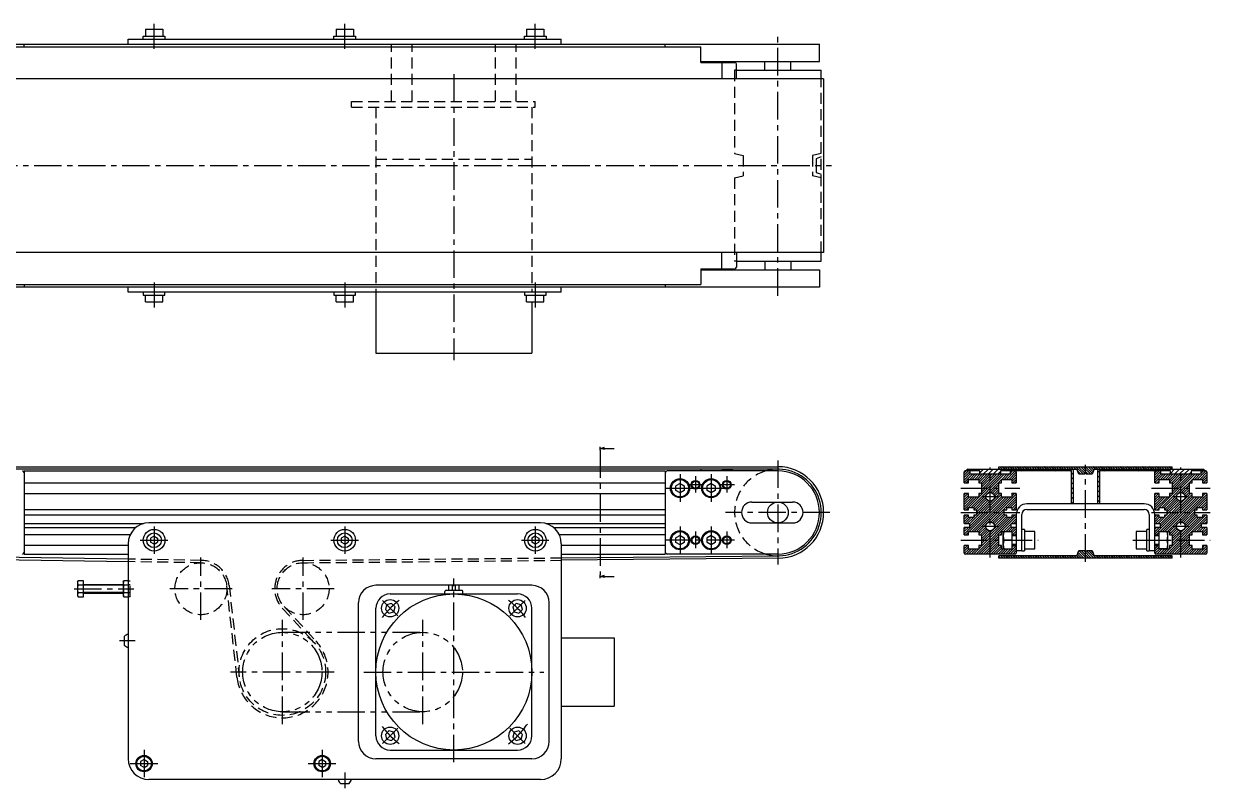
# Model space of a CAD drawing. Extents: x -3 to 1037, y -8 to 436.
# Drawn here: x 352 to 1037, y -5 to 436 of the extents above; entities that cross this region are included whole.
import ezdxf

# ---------------------------------------------------------------- set-up
doc = ezdxf.new("R2010")
doc.units = 0
doc.header["$LTSCALE"] = 0.5
for name, pattern in [('CENTER', [50.8, 31.75, -6.35, 6.35, -6.35]), ('DASHED', [19.05, 12.7, -6.35]), ('PHANTOM', [63.5, 31.75, -6.35, 6.35, -6.35, 6.35, -6.35])]:
    doc.linetypes.add(name, pattern=pattern)
doc.layers.get('0').update_dxf_attribs({"linetype": 'CONTINUOUS'})
doc.layers.add('CENTER', color=1, linetype='CENTER')

# ---------------------------------------------------------------- blocks, each defined once
blk = doc.blocks.new('_OPEN30')
at = {"color": 0, "linetype": 'BYBLOCK'}
for p, q in [((-1, 0.27), (0, 0)), ((0, 0), (-1, -0.27)), ((0, 0), (-1, 0))]:
    blk.add_line(p, q, dxfattribs=at)
blk = doc.blocks.new('*U70')
at = {"color": 7, "linetype": 'CONTINUOUS'}
blk.add_lwpolyline([(687.49, 190.9), (692.99, 190.9)], dxfattribs=at)
at = {"color": 7, "linetype": 'CONTINUOUS', "xscale": 2.5, "yscale": 2.5, "zscale": 2.5, "rotation": 180}
blk.add_blockref('_OPEN30', (684.99, 190.9), dxfattribs=at)
blk = doc.blocks.new('*U71')
at = {"color": 7, "linetype": 'CONTINUOUS'}
blk.add_lwpolyline([(687.49, 117.1), (692.99, 117.1)], dxfattribs=at)
at = {"color": 7, "linetype": 'CONTINUOUS', "xscale": 2.5, "yscale": 2.5, "zscale": 2.5, "rotation": 180}
blk.add_blockref('_OPEN30', (684.99, 117.1), dxfattribs=at)

msp = doc.modelspace()

# ---------------------------------------------------------------- linework, layer by layer
at = {"color": 7, "linetype": 'CONTINUOUS'}
for p, q in [((422.55, 432.6), (432.55, 432.6)), ((422.55, 432.6), (422.55, 428.6)), ((432.55, 432.6), (432.55, 428.6)), ((532.55, 432.6), (542.55, 432.6)), ((532.55, 432.6), (532.55, 428.6)), ((542.55, 432.6), (542.55, 428.6)), ((642.55, 432.6), (652.55, 432.6)), ((642.55, 432.6), (642.55, 428.6)), ((652.55, 432.6), (652.55, 428.6)), ((412.55, 427), (662.55, 427)), ((412.55, 424), (412.55, 427)), ((421.3, 428.6), (433.8, 428.6)), ((421.3, 427), (421.3, 428.6)), ((433.8, 428.6), (433.8, 427)), ((531.3, 428.6), (543.8, 428.6)), ((531.3, 427), (531.3, 428.6)), ((543.8, 428.6), (543.8, 427)), ((641.3, 428.6), (653.8, 428.6)), ((641.3, 427), (641.3, 428.6)), ((653.8, 428.6), (653.8, 427)), ((662.55, 424), (662.55, 427)), ((263.55, 424), (811.55, 424)), ((332.05, 422.5), (743.05, 422.5)), ((352.55, 422.5), (352.55, 424)), ((722.55, 422.5), (722.55, 424)), ((743.05, 413.5), (743.05, 422.5)), ((811.55, 414), (811.55, 424)), ((743.05, 414), (811.55, 414)), ((743.05, 413.5), (762.61, 413.5)), ((755.1, 413.5), (755.1, 404)), ((763.61, 404), (763.61, 412.5)), ((780.05, 409), (780.05, 414)), ((795.05, 409), (795.05, 414)), ((763.61, 409), (812.55, 409)), ((812.55, 404), (812.55, 409)), ((813.95, 404), (261.15, 404)), ((813.95, 404), (813.95, 304)), ((813.95, 304), (261.15, 304)), ((755.1, 294.5), (755.1, 304)), ((763.61, 304), (763.61, 295.5)), ((812.55, 299), (812.55, 304)), ((743.05, 294.5), (762.61, 294.5)), ((743.05, 294.5), (743.05, 285.5)), ((763.61, 299), (812.55, 299)), ((780.05, 299), (780.05, 294)), ((795.05, 299), (795.05, 294)), ((743.05, 294), (811.55, 294)), ((811.55, 294), (811.55, 284)), ((811.55, 284), (263.55, 284)), ((332.05, 285.5), (743.05, 285.5)), ((352.55, 285.5), (352.55, 284)), ((412.55, 281), (412.55, 284)), ((662.55, 281), (412.55, 281)), ((421.3, 281), (421.3, 279.4)), ((433.8, 279.4), (433.8, 281)), ((531.3, 281), (531.3, 279.4)), ((543.8, 279.4), (543.8, 281)), ((555.55, 281), (555.55, 245.8)), ((641.3, 281), (641.3, 279.4)), ((653.8, 279.4), (653.8, 281)), ((662.55, 281), (662.55, 284)), ((722.55, 285.5), (722.55, 284)), ((421.3, 279.4), (433.8, 279.4)), ((422.55, 275.4), (422.55, 279.4)), ((422.55, 275.4), (432.55, 275.4)), ((432.55, 275.4), (432.55, 279.4)), ((531.3, 279.4), (543.8, 279.4)), ((532.55, 275.4), (532.55, 279.4)), ((532.55, 275.4), (542.55, 275.4)), ((542.55, 275.4), (542.55, 279.4)), ((641.3, 279.4), (653.8, 279.4)), ((642.55, 275.4), (642.55, 279.4)), ((642.55, 275.4), (652.55, 275.4)), ((645.55, 275.4), (645.55, 245.8)), ((652.55, 275.4), (652.55, 279.4)), ((555.55, 245.8), (645.55, 245.8)), ((287.55, 180.4), (787.55, 180.4)), ((787.55, 179), (287.55, 179)), ((743.05, 179), (743.05, 178)), ((755.12, 179), (763.61, 178.26)), ((763.61, 178.26), (763.59, 178)), ((896.58, 178), (896.58, 178.5)), ((897.08, 179), (960.08, 179)), ((915.08, 180.4), (1015.08, 180.4)), ((915.08, 179), (915.08, 180.4)), ((961.18, 176), (960.08, 179)), ((970.08, 179), (968.98, 176)), ((970.08, 179), (1033.08, 179)), ((1015.08, 179), (1015.08, 180.4)), ((1033.58, 178.5), (1033.58, 178)), ((352.55, 178), (722.55, 178)), ((352.55, 178), (352.55, 130)), ((722.55, 178), (722.55, 130)), ((787.55, 178), (723.55, 178)), ((895.08, 171.1), (895.08, 177.5)), ((904.08, 178), (895.58, 178)), ((897.58, 171.1), (897.58, 173.1)), ((897.58, 173.1), (903.58, 173.1)), ((898.58, 176), (898.58, 178)), ((921.58, 176), (898.58, 176)), ((903.58, 173.1), (903.58, 171.1)), ((904.08, 176), (904.08, 178)), ((957.08, 178), (916.08, 178)), ((916.08, 178), (916.08, 176)), ((916.58, 171.1), (916.58, 173.1)), ((916.58, 173.1), (922.58, 173.1)), ((921.58, 178), (921.58, 176)), ((922.58, 173.1), (922.58, 171.1)), ((925.08, 177.5), (925.08, 171.1)), ((957.08, 159), (957.08, 178)), ((958.08, 159), (958.08, 178)), ((964.58, 176), (961.18, 176)), ((968.98, 176), (965.58, 176)), ((972.08, 178), (972.08, 159)), ((1014.08, 178), (973.08, 178)), ((973.08, 178), (973.08, 159)), ((1005.08, 171.1), (1005.08, 177.5)), ((1007.58, 171.1), (1007.58, 173.1)), ((1007.58, 173.1), (1013.58, 173.1)), ((1008.58, 176), (1008.58, 178)), ((1031.58, 176), (1008.58, 176)), ((1013.58, 173.1), (1013.58, 171.1)), ((1014.08, 176), (1014.08, 178)), ((1026.08, 178), (1026.08, 176)), ((1034.58, 178), (1026.08, 178)), ((1026.58, 171.1), (1026.58, 173.1)), ((1026.58, 173.1), (1032.58, 173.1)), ((1031.58, 178), (1031.58, 176)), ((1032.58, 173.1), (1032.58, 171.1)), ((1035.08, 177.5), (1035.08, 171.1)), ((352.55, 171.1), (722.55, 171.1)), ((352.55, 164.9), (722.55, 164.9)), ((731.05, 170.75), (728.67, 169.37)), ((728.67, 166.63), (728.67, 169.37)), ((731.05, 165.25), (728.67, 166.63)), ((731.05, 170.75), (733.43, 169.37)), ((733.43, 166.63), (731.05, 165.25)), ((733.43, 169.37), (733.43, 166.63)), ((749.05, 170.75), (746.67, 169.37)), ((746.67, 166.63), (746.67, 169.37)), ((749.05, 165.25), (746.67, 166.63)), ((749.05, 170.75), (751.43, 169.37)), ((751.43, 166.63), (749.05, 165.25)), ((751.43, 169.37), (751.43, 166.63)), ((895.08, 171.1), (897.58, 171.1)), ((897.58, 164.9), (895.08, 164.9)), ((895.08, 155.6), (895.08, 164.9)), ((897.58, 162.9), (897.58, 164.9)), ((903.58, 171.1), (905.08, 171.1)), ((905.08, 164.9), (903.58, 164.9)), ((903.58, 164.9), (903.58, 162.9)), ((905.08, 171.1), (905.08, 164.9)), ((915.08, 164.9), (915.08, 171.1)), ((915.08, 171.1), (916.58, 171.1)), ((916.58, 164.9), (915.08, 164.9)), ((916.58, 162.9), (916.58, 164.9)), ((922.58, 171.1), (925.08, 171.1)), ((925.08, 164.9), (922.58, 164.9)), ((922.58, 164.9), (922.58, 162.9)), ((925.08, 164.9), (925.08, 155.6)), ((1005.08, 171.1), (1007.58, 171.1)), ((1007.58, 164.9), (1005.08, 164.9)), ((1005.08, 155.6), (1005.08, 164.9)), ((1007.58, 162.9), (1007.58, 164.9)), ((1013.58, 171.1), (1015.08, 171.1)), ((1015.08, 164.9), (1013.58, 164.9)), ((1013.58, 164.9), (1013.58, 162.9)), ((1015.08, 171.1), (1015.08, 164.9)), ((1025.08, 164.9), (1025.08, 171.1)), ((1025.08, 171.1), (1026.58, 171.1)), ((1026.58, 164.9), (1025.08, 164.9)), ((1026.58, 162.9), (1026.58, 164.9)), ((1032.58, 171.1), (1035.08, 171.1)), ((1035.08, 164.9), (1032.58, 164.9)), ((1032.58, 164.9), (1032.58, 162.9)), ((1035.08, 164.9), (1035.08, 155.6)), ((772.57, 160), (796.07, 160)), ((903.58, 162.9), (897.58, 162.9)), ((922.58, 162.9), (916.58, 162.9)), ((998.88, 159), (931.28, 159)), ((1013.58, 162.9), (1007.58, 162.9)), ((1032.58, 162.9), (1026.58, 162.9)), ((722.55, 155.6), (352.55, 155.6)), ((722.55, 152.4), (352.55, 152.4)), ((895.08, 155.6), (897.58, 155.6)), ((897.58, 152.4), (895.08, 152.4)), ((895.08, 147.6), (895.08, 152.4)), ((897.58, 155.6), (897.58, 156.85)), ((897.58, 156.85), (900.58, 156.85)), ((897.58, 151.15), (897.58, 152.4)), ((900.58, 151.15), (897.58, 151.15)), ((900.58, 156.85), (900.58, 155.6)), ((900.58, 155.6), (902.08, 155.6)), ((902.08, 152.4), (900.58, 152.4)), ((900.58, 152.4), (900.58, 151.15)), ((902.08, 155.6), (902.08, 152.4)), ((918.08, 152.4), (918.08, 155.6)), ((918.08, 155.6), (919.58, 155.6)), ((919.58, 152.4), (918.08, 152.4)), ((919.58, 155.6), (919.58, 156.85)), ((919.58, 156.85), (922.58, 156.85)), ((919.58, 151.15), (919.58, 152.4)), ((922.58, 151.15), (919.58, 151.15)), ((922.58, 156.85), (922.58, 155.6)), ((922.58, 155.6), (925.08, 155.6)), ((925.08, 152.4), (922.58, 152.4)), ((922.58, 152.4), (922.58, 151.15)), ((925.08, 152.8), (925.08, 130.5)), ((928.28, 131.9), (928.28, 152.8)), ((931.28, 155.8), (998.88, 155.8)), ((1001.88, 152.8), (1001.88, 131.9)), ((1005.08, 155.6), (1007.58, 155.6)), ((1005.08, 130.5), (1005.08, 152.8)), ((1007.58, 152.4), (1005.08, 152.4)), ((1007.58, 155.6), (1007.58, 156.85)), ((1007.58, 156.85), (1010.58, 156.85)), ((1007.58, 151.15), (1007.58, 152.4)), ((1010.58, 151.15), (1007.58, 151.15)), ((1010.58, 156.85), (1010.58, 155.6)), ((1010.58, 155.6), (1012.08, 155.6)), ((1012.08, 152.4), (1010.58, 152.4)), ((1010.58, 152.4), (1010.58, 151.15)), ((1012.08, 155.6), (1012.08, 152.4)), ((1028.08, 152.4), (1028.08, 155.6)), ((1028.08, 155.6), (1029.58, 155.6)), ((1029.58, 152.4), (1028.08, 152.4)), ((1029.58, 155.6), (1029.58, 156.85)), ((1029.58, 156.85), (1032.58, 156.85)), ((1029.58, 151.15), (1029.58, 152.4)), ((1032.58, 151.15), (1029.58, 151.15)), ((1032.58, 156.85), (1032.58, 155.6)), ((1032.58, 155.6), (1035.08, 155.6)), ((1035.08, 152.4), (1032.58, 152.4)), ((1032.58, 152.4), (1032.58, 151.15)), ((1035.08, 152.4), (1035.08, 147.6)), ((352.55, 147.6), (421.48, 147.6)), ((352.55, 145.4), (417.09, 145.4)), ((650.55, 148), (424.55, 148)), ((653.63, 147.6), (722.55, 147.6)), ((658.01, 145.4), (722.55, 145.4)), ((772.57, 148), (796.07, 148)), ((895.08, 147.6), (898.08, 147.6)), ((898.08, 145.4), (895.08, 145.4)), ((895.08, 141.1), (895.08, 145.4)), ((898.08, 147.6), (898.08, 145.4)), ((922.08, 145.4), (922.08, 147.6)), ((922.08, 147.6), (925.08, 147.6)), ((925.08, 145.4), (922.08, 145.4)), ((929.78, 144.1), (928.28, 144.1)), ((929.78, 144.1), (929.78, 131.9)), ((1001.88, 144.1), (1000.38, 144.1)), ((1000.38, 131.9), (1000.38, 144.1)), ((1005.08, 147.6), (1008.08, 147.6)), ((1008.08, 145.4), (1005.08, 145.4)), ((1008.08, 147.6), (1008.08, 145.4)), ((1032.08, 145.4), (1032.08, 147.6)), ((1032.08, 147.6), (1035.08, 147.6)), ((1035.08, 145.4), (1032.08, 145.4)), ((1035.08, 145.4), (1035.08, 141.1)), ((413.69, 141.1), (352.55, 141.1)), ((427.55, 140.29), (425.55, 139.13)), ((425.55, 139.13), (425.55, 136.86)), ((427.55, 140.29), (429.55, 139.13)), ((429.55, 139.13), (429.55, 136.86)), ((537.55, 140.29), (535.55, 139.13)), ((535.55, 139.13), (535.55, 136.86)), ((537.55, 140.29), (539.55, 139.13)), ((539.55, 139.13), (539.55, 136.86)), ((647.55, 140.29), (645.55, 139.13)), ((645.55, 139.13), (645.55, 136.86)), ((647.55, 140.29), (649.55, 139.13)), ((649.55, 139.13), (649.55, 136.86)), ((722.55, 141.1), (661.42, 141.1)), ((731.05, 140.75), (728.67, 139.37)), ((728.67, 136.63), (728.67, 139.37)), ((731.05, 140.75), (733.43, 139.37)), ((733.43, 139.37), (733.43, 136.63)), ((749.05, 140.75), (746.67, 139.37)), ((746.67, 136.63), (746.67, 139.37)), ((749.05, 140.75), (751.43, 139.37)), ((751.43, 139.37), (751.43, 136.63)), ((895.08, 141.1), (897.58, 141.1)), ((897.58, 141.1), (897.58, 143.1)), ((897.58, 143.1), (903.58, 143.1)), ((903.58, 143.1), (903.58, 141.1)), ((903.58, 141.1), (905.08, 141.1)), ((905.08, 141.1), (905.08, 134.9)), ((915.08, 134.9), (915.08, 141.1)), ((915.08, 141.1), (916.58, 141.1)), ((916.58, 141.1), (916.58, 143.1)), ((916.58, 143.1), (922.58, 143.1)), ((917.58, 133), (917.58, 143)), ((917.58, 143), (922.58, 143)), ((922.58, 138), (918.02, 138)), ((922.58, 143.1), (922.58, 132.9)), ((922.58, 141.1), (925.08, 141.1)), ((925.08, 141), (922.58, 141)), ((935.78, 143), (929.78, 143)), ((935.78, 133), (935.78, 143)), ((1000.38, 143), (994.38, 143)), ((994.38, 143), (994.38, 133)), ((1005.08, 141.1), (1007.58, 141.1)), ((1007.58, 141), (1005.08, 141)), ((1007.58, 143.1), (1013.58, 143.1)), ((1007.58, 132.9), (1007.58, 143.1)), ((1007.58, 143.03), (1012.58, 143.03)), ((1007.58, 138), (1012.13, 138)), ((1012.58, 132.97), (1012.58, 143.03)), ((1013.58, 143.1), (1013.58, 141.1)), ((1013.58, 141.1), (1015.08, 141.1)), ((1015.08, 141.1), (1015.08, 134.9)), ((1025.08, 134.9), (1025.08, 141.1)), ((1025.08, 141.1), (1026.58, 141.1)), ((1026.58, 141.1), (1026.58, 143.1)), ((1026.58, 143.1), (1032.58, 143.1)), ((1032.58, 143.1), (1032.58, 141.1)), ((1032.58, 141.1), (1035.08, 141.1)), ((412.55, 134.9), (352.55, 134.9)), ((412.55, 136), (412.55, 12)), ((427.55, 135.71), (425.55, 136.86)), ((427.55, 135.71), (429.55, 136.86)), ((537.55, 135.71), (535.55, 136.86)), ((537.55, 135.71), (539.55, 136.86)), ((647.55, 135.71), (645.55, 136.86)), ((647.55, 135.71), (649.55, 136.86)), ((662.55, 136), (662.55, 12)), ((722.55, 134.9), (662.55, 134.9)), ((731.05, 135.25), (728.67, 136.63)), ((733.43, 136.63), (731.05, 135.25)), ((749.05, 135.25), (746.67, 136.63)), ((751.43, 136.63), (749.05, 135.25)), ((897.58, 134.9), (895.08, 134.9)), ((895.08, 130.5), (895.08, 134.9)), ((897.58, 132.9), (897.58, 134.9)), ((903.58, 132.9), (897.58, 132.9)), ((905.08, 134.9), (903.58, 134.9)), ((903.58, 134.9), (903.58, 132.9)), ((916.58, 134.9), (915.08, 134.9)), ((916.58, 132.9), (916.58, 134.9)), ((922.58, 132.9), (916.58, 132.9)), ((917.58, 133), (922.58, 133)), ((922.58, 135), (925.08, 135)), ((925.08, 134.9), (922.58, 134.9)), ((925.08, 132), (928.28, 132)), ((928.28, 131.9), (929.78, 131.9)), ((929.78, 133), (935.78, 133)), ((960.08, 129), (961.18, 132)), ((961.18, 132), (964.58, 132)), ((965.58, 132), (968.98, 132)), ((968.98, 132), (970.08, 129)), ((994.38, 133), (1000.38, 133)), ((1000.38, 131.9), (1001.88, 131.9)), ((1001.88, 132), (1005.08, 132)), ((1005.08, 135), (1007.58, 135)), ((1007.58, 134.9), (1005.08, 134.9)), ((1012.58, 132.97), (1007.58, 132.97)), ((1013.58, 132.9), (1007.58, 132.9)), ((1015.08, 134.9), (1013.58, 134.9)), ((1013.58, 134.9), (1013.58, 132.9)), ((1026.58, 134.9), (1025.08, 134.9)), ((1026.58, 132.9), (1026.58, 134.9)), ((1032.58, 132.9), (1026.58, 132.9)), ((1035.08, 134.9), (1032.58, 134.9)), ((1032.58, 134.9), (1032.58, 132.9)), ((1035.08, 134.9), (1035.08, 130.5)), ((287.14, 127.6), (412.55, 125.65)), ((412.55, 127.05), (287.16, 129)), ((352.55, 130), (412.55, 130)), ((662.55, 130), (722.55, 130)), ((662.55, 127.81), (787.79, 129)), ((787.8, 127.6), (662.55, 126.41)), ((787.55, 130), (723.55, 130)), ((924.58, 130), (895.58, 130)), ((960.08, 129), (915.08, 129)), ((915.08, 127.6), (915.08, 129)), ((1015.08, 127.6), (915.08, 127.6)), ((1015.08, 129), (970.08, 129)), ((1034.58, 130), (1005.58, 130)), ((1015.08, 127.6), (1015.08, 129)), ((383.32, 114), (383.67, 114.62)), ((383.32, 114), (383.32, 106)), ((386.82, 114.62), (383.67, 114.62)), ((383.67, 112.31), (386.82, 112.31)), ((386.82, 105.38), (386.82, 114.62)), ((386.82, 112.5), (409.75, 112.5)), ((409.75, 114), (410.11, 114.62)), ((409.75, 114), (409.75, 106)), ((412.55, 114.62), (410.11, 114.62)), ((410.11, 112.31), (412.55, 112.31)), ((645.55, 112), (555.55, 112)), ((597.55, 109), (597.55, 112)), ((599.55, 112), (599.55, 109)), ((601.55, 109), (601.55, 112)), ((603.55, 109), (603.55, 112)), ((383.32, 106), (383.67, 105.38)), ((386.82, 107.69), (383.67, 107.69)), ((383.67, 105.38), (386.82, 105.38)), ((386.82, 107.5), (409.75, 107.5)), ((409.75, 106), (410.11, 105.38)), ((412.55, 107.69), (410.11, 107.69)), ((410.11, 105.38), (412.55, 105.38)), ((563.78, 107), (637.32, 107)), ((595.3, 107), (595.3, 108.5)), ((605.3, 109), (595.8, 109)), ((605.8, 107), (605.8, 108.5)), ((545.55, 22), (545.55, 102)), ((555.55, 25.23), (555.55, 98.77)), ((561.74, 100.81), (561, 98.02)), ((561, 98.02), (563.04, 95.98)), ((564.53, 101.56), (561.74, 100.81)), ((563.04, 95.98), (565.82, 96.73)), ((566.57, 99.52), (564.53, 101.56)), ((565.82, 96.73), (566.57, 99.52)), ((636.58, 101.56), (634.53, 99.52)), ((634.53, 99.52), (635.28, 96.73)), ((635.28, 96.73), (638.07, 95.98)), ((639.36, 100.81), (636.58, 101.56)), ((638.07, 95.98), (640.11, 98.02)), ((640.11, 98.02), (639.36, 100.81)), ((645.55, 25.23), (645.55, 98.77)), ((655.55, 22), (655.55, 102)), ((410.35, 82.53), (410.35, 77.47)), ((662.55, 81.75), (693.05, 81.75)), ((693.05, 81.75), (693.05, 42.25)), ((662.55, 42.25), (693.05, 42.25)), ((563.04, 28.02), (561, 25.98)), ((565.82, 27.27), (563.04, 28.02)), ((638.07, 28.02), (635.28, 27.27)), ((640.11, 25.98), (638.07, 28.02)), ((561, 25.98), (561.74, 23.19)), ((561.74, 23.19), (564.53, 22.44)), ((564.53, 22.44), (566.57, 24.48)), ((566.57, 24.48), (565.82, 27.27)), ((635.28, 27.27), (634.53, 24.48)), ((634.53, 24.48), (636.58, 22.44)), ((636.58, 22.44), (639.36, 23.19)), ((639.36, 23.19), (640.11, 25.98)), ((563.78, 17), (637.32, 17)), ((421.75, 11.49), (419.75, 10.33)), ((419.75, 10.33), (419.75, 8.06)), ((421.75, 6.91), (419.75, 8.06)), ((421.75, 11.49), (423.75, 10.33)), ((421.75, 6.91), (423.75, 8.06)), ((423.75, 10.33), (423.75, 8.06)), ((524.55, 11.49), (522.55, 10.33)), ((522.55, 10.33), (522.55, 8.06)), ((524.55, 6.91), (522.55, 8.06)), ((524.55, 11.49), (526.55, 10.33)), ((524.55, 6.91), (526.55, 8.06)), ((526.55, 10.33), (526.55, 8.06)), ((645.55, 12), (555.55, 12)), ((650.55, 0), (424.55, 0)), ((535.03, -2.2), (540.08, -2.2))]:
    msp.add_line(p, q, dxfattribs=at)
at = {"color": 3, "linetype": 'DASHED'}
for p, q in [((564.55, 391), (564.55, 424)), ((576.55, 391), (576.55, 424)), ((624.55, 391), (624.55, 424)), ((636.55, 391), (636.55, 424)), ((763.61, 409), (762.55, 409)), ((762.55, 409), (762.55, 361)), ((812.55, 304), (812.55, 404)), ((541.55, 391), (647.55, 391)), ((541.55, 387.8), (541.55, 391)), ((647.55, 387.8), (647.55, 391)), ((541.55, 387.8), (647.55, 387.8)), ((555.55, 387.8), (555.55, 281)), ((645.55, 387.8), (645.55, 281)), ((555.55, 357.8), (645.55, 357.8)), ((762.55, 361), (767.55, 359.9)), ((767.55, 359.9), (767.55, 348.1)), ((812.55, 361), (807.55, 359.9)), ((807.55, 359.9), (807.55, 348.1)), ((812.55, 359), (809.55, 357.9)), ((809.55, 357.9), (809.55, 354.5)), ((809.55, 353.5), (809.55, 350.1)), ((809.55, 350.1), (812.55, 349)), ((762.55, 347), (767.55, 348.1)), ((762.55, 347), (762.55, 299)), ((812.55, 347), (807.55, 348.1)), ((763.61, 299), (762.55, 299)), ((454.81, 126.4), (412.55, 127.05)), ((454.79, 125), (412.55, 125.65)), ((513.4, 126.4), (662.55, 127.81)), ((513.41, 125), (662.55, 126.41)), ((412.55, 114.62), (413.75, 114.62)), ((413.75, 112.31), (412.55, 112.31)), ((413.75, 105.38), (413.75, 114.62)), ((475.32, 59.08), (469.46, 111.66)), ((470.85, 111.81), (476.71, 59.23)), ((413.75, 107.69), (412.55, 107.69)), ((413.75, 105.38), (412.55, 105.38)), ((501.51, 98.87), (519.91, 78.97)), ((502.54, 99.82), (520.94, 79.92))]:
    msp.add_line(p, q, dxfattribs=at)
at = {"color": 3, "linetype": 'CONTINUOUS'}
for p, q in [((896.73, 178), (897.73, 179)), ((899.56, 178), (900.56, 179)), ((902.38, 178), (903.38, 179)), ((904.08, 176.87), (906.21, 179)), ((906.08, 176.04), (909.04, 179)), ((908.87, 176), (911.87, 179)), ((911.7, 176), (914.7, 179)), ((915.62, 179), (915.08, 179.54)), ((917.03, 179), (915.63, 180.4)), ((916.53, 178), (917.53, 179)), ((918.45, 179), (917.05, 180.4)), ((919.86, 179), (918.46, 180.4)), ((919.35, 178), (920.35, 179)), ((921.28, 179), (919.88, 180.4)), ((922.69, 179), (921.29, 180.4)), ((922.18, 178), (923.18, 179)), ((924.1, 179), (922.7, 180.4)), ((925.52, 179), (924.12, 180.4)), ((925.01, 178), (926.01, 179)), ((926.93, 179), (925.53, 180.4)), ((928.35, 179), (926.95, 180.4)), ((927.84, 178), (928.84, 179)), ((929.76, 179), (928.36, 180.4)), ((931.17, 179), (929.77, 180.4)), ((930.67, 178), (931.67, 179)), ((932.59, 179), (931.19, 180.4)), ((934, 179), (932.6, 180.4)), ((933.5, 178), (934.5, 179)), ((935.42, 179), (934.02, 180.4)), ((936.83, 179), (935.43, 180.4)), ((936.32, 178), (937.32, 179)), ((938.25, 179), (936.85, 180.4)), ((939.66, 179), (938.26, 180.4)), ((939.15, 178), (940.15, 179)), ((941.07, 179), (939.67, 180.4)), ((942.49, 179), (941.09, 180.4)), ((941.98, 178), (942.98, 179)), ((943.9, 179), (942.5, 180.4)), ((945.32, 179), (943.92, 180.4)), ((944.81, 178), (945.81, 179)), ((946.73, 179), (945.33, 180.4)), ((948.15, 179), (946.75, 180.4)), ((947.64, 178), (948.64, 179)), ((949.56, 179), (948.16, 180.4)), ((950.97, 179), (949.57, 180.4)), ((950.47, 178), (951.47, 179)), ((952.39, 179), (950.99, 180.4)), ((953.8, 179), (952.4, 180.4)), ((953.3, 178), (954.3, 179)), ((955.22, 179), (953.82, 180.4)), ((956.63, 179), (955.23, 180.4)), ((956.12, 178), (957.12, 179)), ((958.04, 179), (956.64, 180.4)), ((959.46, 179), (958.06, 180.4)), ((963.87, 176), (959.47, 180.4)), ((964.84, 176.44), (960.89, 180.4)), ((966.7, 176), (962.3, 180.4)), ((968.12, 176), (963.72, 180.4)), ((969.13, 176.4), (965.13, 180.4)), ((969.51, 177.44), (966.54, 180.4)), ((969.88, 178.47), (967.96, 180.4)), ((970.77, 179), (969.37, 180.4)), ((972.19, 179), (970.79, 180.4)), ((973.6, 179), (972.2, 180.4)), ((973.09, 178), (974.09, 179)), ((975.02, 179), (973.62, 180.4)), ((976.43, 179), (975.03, 180.4)), ((975.92, 178), (976.92, 179)), ((977.84, 179), (976.44, 180.4)), ((979.26, 179), (977.86, 180.4)), ((978.75, 178), (979.75, 179)), ((980.67, 179), (979.27, 180.4)), ((982.09, 179), (980.69, 180.4)), ((981.58, 178), (982.58, 179)), ((983.5, 179), (982.1, 180.4)), ((984.91, 179), (983.51, 180.4)), ((984.41, 178), (985.41, 179)), ((986.33, 179), (984.93, 180.4)), ((987.74, 179), (986.34, 180.4)), ((987.24, 178), (988.24, 179)), ((989.16, 179), (987.76, 180.4)), ((990.57, 179), (989.17, 180.4)), ((990.06, 178), (991.06, 179)), ((991.99, 179), (990.59, 180.4)), ((993.4, 179), (992, 180.4)), ((992.89, 178), (993.89, 179)), ((994.81, 179), (993.41, 180.4)), ((996.23, 179), (994.83, 180.4)), ((995.72, 178), (996.72, 179)), ((997.64, 179), (996.24, 180.4)), ((999.06, 179), (997.66, 180.4)), ((998.55, 178), (999.55, 179)), ((1000.47, 179), (999.07, 180.4)), ((1001.89, 179), (1000.49, 180.4)), ((1001.38, 178), (1002.38, 179)), ((1003.3, 179), (1001.9, 180.4)), ((1004.71, 179), (1003.31, 180.4)), ((1004.21, 178), (1005.21, 179)), ((1006.13, 179), (1004.73, 180.4)), ((1007.54, 179), (1006.14, 180.4)), ((1007.04, 178), (1008.04, 179)), ((1008.96, 179), (1007.56, 180.4)), ((1010.37, 179), (1008.97, 180.4)), ((1009.86, 178), (1010.86, 179)), ((1011.78, 179), (1010.38, 180.4)), ((1013.2, 179), (1011.8, 180.4)), ((1012.69, 178), (1013.69, 179)), ((1014.61, 179), (1013.21, 180.4)), ((1014.08, 176.56), (1016.52, 179)), ((1015.08, 179.95), (1014.63, 180.4)), ((1016.35, 176), (1019.35, 179)), ((1019.18, 176), (1022.18, 179)), ((1022.01, 176), (1025.01, 179)), ((1026.83, 178), (1027.83, 179)), ((1029.66, 178), (1030.66, 179)), ((1032.49, 178), (1033.39, 178.89)), ((895.08, 176.94), (896.14, 178)), ((895.08, 175.52), (897.56, 178)), ((895.08, 174.11), (898.58, 177.61)), ((895.08, 172.69), (898.58, 176.19)), ((895.08, 171.28), (899.8, 176)), ((896.31, 171.1), (897.58, 172.37)), ((897.62, 156.85), (916.77, 176)), ((898.31, 173.1), (901.21, 176)), ((899.03, 156.85), (918.18, 176)), ((899.73, 173.1), (902.63, 176)), ((901.14, 173.1), (904.04, 176)), ((902.55, 173.1), (905.45, 176)), ((903.58, 172.71), (906.87, 176)), ((903.58, 171.29), (908.28, 176)), ((904.8, 171.1), (909.7, 176)), ((905.08, 169.97), (911.11, 176)), ((905.08, 168.55), (912.53, 176)), ((905.08, 167.14), (913.94, 176)), ((905.08, 165.72), (915.35, 176)), ((908.65, 165.05), (916.58, 172.98)), ((914.53, 176), (916.08, 177.55)), ((916.11, 171.1), (916.58, 171.57)), ((916.7, 173.1), (919.6, 176)), ((918.11, 173.1), (921.01, 176)), ((919.53, 173.1), (924.43, 178)), ((920.94, 173.1), (925.08, 177.24)), ((921.58, 177.98), (921.6, 178)), ((921.58, 176.57), (923.01, 178)), ((922.35, 173.1), (925.08, 175.82)), ((922.58, 171.91), (925.08, 174.41)), ((923.18, 171.1), (925.08, 173)), ((924.6, 171.1), (925.08, 171.58)), ((957.08, 176.13), (958.08, 177.13)), ((957.08, 173.3), (958.08, 174.3)), ((957.08, 170.47), (958.08, 171.47)), ((962.46, 176), (960.44, 178.02)), ((972.08, 176.98), (973.08, 177.98)), ((972.08, 174.16), (973.08, 175.16)), ((972.08, 171.33), (973.08, 172.33)), ((1005.08, 176.87), (1006.21, 178)), ((1005.08, 175.46), (1007.62, 178)), ((1005.08, 174.04), (1008.58, 177.54)), ((1005.08, 172.63), (1008.58, 176.13)), ((1005.08, 171.21), (1009.86, 176)), ((1006.38, 171.1), (1007.58, 172.3)), ((1007.68, 156.85), (1026.83, 176)), ((1008.38, 173.1), (1011.28, 176)), ((1009.1, 156.85), (1028.25, 176)), ((1009.79, 173.1), (1012.69, 176)), ((1011.21, 173.1), (1014.11, 176)), ((1012.62, 173.1), (1015.52, 176)), ((1013.58, 172.64), (1016.93, 176)), ((1013.58, 171.23), (1018.35, 176)), ((1014.86, 171.1), (1019.76, 176)), ((1015.08, 169.9), (1021.18, 176)), ((1015.08, 168.49), (1022.59, 176)), ((1015.08, 167.07), (1024.01, 176)), ((1015.08, 165.66), (1025.42, 176)), ((1018.83, 165.17), (1026.58, 172.92)), ((1024.83, 176), (1026.08, 177.24)), ((1026.18, 171.1), (1026.58, 171.5)), ((1026.76, 173.1), (1029.66, 176)), ((1028.18, 173.1), (1031.08, 176)), ((1029.59, 173.1), (1034.49, 178)), ((1031.01, 173.1), (1035.08, 177.17)), ((1031.58, 177.92), (1031.66, 178)), ((1031.58, 176.5), (1033.08, 178)), ((1032.42, 173.1), (1035.08, 175.76)), ((1032.58, 171.84), (1035.08, 174.34)), ((1033.25, 171.1), (1035.08, 172.93)), ((1034.66, 171.1), (1035.08, 171.52)), ((895.08, 164.21), (895.77, 164.9)), ((895.08, 162.79), (897.18, 164.9)), ((898.08, 147.41), (915.57, 164.9)), ((898.08, 146), (916.58, 164.5)), ((900.45, 156.85), (908.03, 164.43)), ((903.58, 164.22), (904.25, 164.9)), ((908.53, 147.97), (925.08, 164.51)), ((910.48, 165.47), (915.08, 170.07)), ((911.49, 165.06), (915.08, 168.65)), ((912.18, 164.35), (915.08, 167.24)), ((912.56, 163.31), (915.08, 165.82)), ((922.58, 164.84), (922.64, 164.9)), ((922.58, 163.42), (924.05, 164.9)), ((957.08, 167.64), (958.08, 168.64)), ((957.08, 164.81), (958.08, 165.81)), ((972.08, 168.5), (973.08, 169.5)), ((972.08, 165.67), (973.08, 166.67)), ((1005.08, 164.14), (1005.83, 164.9)), ((1005.08, 162.73), (1007.25, 164.9)), ((1008.08, 147.34), (1025.63, 164.9)), ((1008.08, 145.93), (1026.58, 164.43)), ((1013.58, 164.16), (1014.32, 164.9)), ((1018.75, 148.12), (1035.08, 164.44)), ((1020.53, 165.46), (1025.08, 170)), ((1021.53, 165.04), (1025.08, 168.59)), ((1022.21, 164.3), (1025.08, 167.17)), ((1022.57, 163.25), (1025.08, 165.76)), ((1032.58, 164.77), (1032.7, 164.9)), ((1032.58, 163.36), (1034.12, 164.9)), ((895.08, 161.38), (897.58, 163.88)), ((895.08, 141.58), (916.58, 163.08)), ((895.08, 159.97), (898.01, 162.9)), ((895.08, 158.55), (899.43, 162.9)), ((895.08, 157.14), (900.84, 162.9)), ((895.08, 155.72), (902.25, 162.9)), ((898.01, 143.1), (917.81, 162.9)), ((899.42, 143.1), (919.22, 162.9)), ((900.61, 155.6), (907.61, 162.6)), ((900.84, 143.1), (920.64, 162.9)), ((902.03, 155.6), (908.01, 161.59)), ((902.08, 154.24), (908.73, 160.89)), ((902.08, 152.82), (909.77, 160.52)), ((902.25, 143.1), (922.05, 162.9)), ((910.45, 148.47), (925.08, 163.1)), ((920.25, 156.85), (925.08, 161.68)), ((921.66, 156.85), (925.08, 160.27)), ((922.58, 156.35), (925.08, 158.85)), ((957.08, 161.98), (958.08, 162.98)), ((957.08, 159.16), (958.08, 160.16)), ((972.08, 162.84), (973.08, 163.84)), ((972.08, 160.01), (973.08, 161.01)), ((1005.08, 161.31), (1007.58, 163.81)), ((1005.08, 141.52), (1026.58, 163.02)), ((1005.08, 159.9), (1008.08, 162.9)), ((1005.08, 158.49), (1009.49, 162.9)), ((1005.08, 157.07), (1010.91, 162.9)), ((1005.08, 155.66), (1012.32, 162.9)), ((1008.08, 143.1), (1027.88, 162.9)), ((1009.49, 143.1), (1029.29, 162.9)), ((1010.51, 156.85), (1017.91, 164.25)), ((1010.68, 155.6), (1017.62, 162.54)), ((1010.9, 143.1), (1030.7, 162.9)), ((1012.08, 155.59), (1018.04, 161.55)), ((1012.08, 154.17), (1018.77, 160.87)), ((1012.08, 152.76), (1019.83, 160.51)), ((1012.32, 143.1), (1032.12, 162.9)), ((1020.51, 148.46), (1035.08, 163.03)), ((1030.31, 156.85), (1035.08, 161.62)), ((1031.73, 156.85), (1035.08, 160.2)), ((1032.58, 156.29), (1035.08, 158.79)), ((895.08, 151.48), (896, 152.4)), ((895.08, 150.07), (897.41, 152.4)), ((895.08, 148.65), (897.58, 151.15)), ((895.44, 147.6), (898.99, 151.15)), ((896.37, 155.6), (897.58, 156.81)), ((896.85, 147.6), (900.4, 151.15)), ((900.58, 151.32), (901.65, 152.4)), ((901.88, 130), (924.28, 152.4)), ((903.3, 130), (925.08, 151.78)), ((903.58, 133.11), (921.62, 151.15)), ((905.08, 137.44), (919.58, 151.94)), ((905.08, 136.03), (920.2, 151.15)), ((911.47, 148.08), (918.08, 154.68)), ((912.17, 147.36), (918.08, 153.27)), ((912.56, 146.33), (918.62, 152.4)), ((919, 155.6), (919.58, 156.18)), ((922.58, 152.11), (922.87, 152.4)), ((923.24, 155.6), (925.08, 157.44)), ((924.65, 155.6), (925.08, 156.03)), ((1005.08, 151.42), (1006.06, 152.4)), ((1005.08, 150), (1007.48, 152.4)), ((1005.08, 148.59), (1007.64, 151.15)), ((1005.51, 147.6), (1009.06, 151.15)), ((1006.43, 155.6), (1007.58, 156.74)), ((1006.92, 147.6), (1010.47, 151.15)), ((1010.58, 151.26), (1011.72, 152.4)), ((1011.95, 130), (1034.35, 152.4)), ((1013.36, 130), (1035.08, 151.72)), ((1013.58, 133.05), (1031.68, 151.15)), ((1015.08, 137.37), (1029.58, 151.87)), ((1015.08, 135.96), (1030.27, 151.15)), ((1021.51, 148.05), (1028.08, 154.62)), ((1022.2, 147.32), (1028.08, 153.2)), ((1022.56, 146.27), (1028.69, 152.4)), ((1029.06, 155.6), (1029.58, 156.12)), ((1032.58, 152.05), (1032.93, 152.4)), ((1033.3, 155.6), (1035.08, 157.37)), ((1034.72, 155.6), (1035.08, 155.96)), ((895.08, 144.41), (896.07, 145.4)), ((895.08, 143), (897.48, 145.4)), ((903.58, 143.01), (908.11, 147.55)), ((903.58, 141.6), (907.61, 145.62)), ((904.5, 141.1), (908, 144.61)), ((905.08, 140.27), (908.71, 143.9)), ((917.81, 143.1), (922.08, 147.37)), ((919.22, 143.1), (922.08, 145.95)), ((920.64, 143.1), (922.94, 145.4)), ((922.05, 143.1), (924.35, 145.4)), ((922.31, 147.6), (925.08, 150.37)), ((922.58, 142.21), (925.08, 144.71)), ((923.72, 147.6), (925.08, 148.95)), ((1005.08, 144.34), (1006.13, 145.4)), ((1005.08, 142.93), (1007.55, 145.4)), ((1013.58, 142.94), (1017.96, 147.32)), ((1013.58, 141.53), (1017.62, 145.57)), ((1014.56, 141.1), (1018.03, 144.57)), ((1015.08, 140.2), (1018.75, 143.88)), ((1027.88, 143.1), (1032.08, 147.3)), ((1029.29, 143.1), (1032.08, 145.89)), ((1030.7, 143.1), (1033, 145.4)), ((1032.12, 143.1), (1034.42, 145.4)), ((1032.38, 147.6), (1035.08, 150.3)), ((1032.58, 142.15), (1035.08, 144.65)), ((1033.79, 147.6), (1035.08, 148.89)), ((896.01, 141.1), (897.58, 142.67)), ((897.42, 141.1), (897.58, 141.25)), ((904.71, 130), (915.08, 140.37)), ((905.08, 138.85), (909.75, 143.52)), ((906.12, 130), (915.08, 138.95)), ((907.54, 130), (915.08, 137.54)), ((915.81, 141.1), (916.58, 141.87)), ((925.08, 140.46), (922.58, 140.46)), ((922.88, 141.1), (925.08, 143.3)), ((924.29, 141.1), (925.08, 141.88)), ((1007.58, 140.46), (1005.08, 140.46)), ((1006.08, 141.1), (1007.58, 142.6)), ((1007.49, 141.1), (1007.58, 141.19)), ((1014.78, 130), (1025.08, 140.3)), ((1015.08, 138.79), (1019.81, 143.51)), ((1016.19, 130), (1025.08, 138.89)), ((1017.6, 130), (1025.08, 137.47)), ((1025.88, 141.1), (1026.58, 141.8)), ((1032.95, 141.1), (1035.08, 143.23)), ((1034.36, 141.1), (1035.08, 141.82)), ((895.08, 134.51), (895.47, 134.9)), ((895.08, 133.1), (896.88, 134.9)), ((895.08, 131.68), (897.58, 134.18)), ((895.12, 130.31), (897.71, 132.9)), ((896.22, 130), (899.12, 132.9)), ((897.64, 130), (900.54, 132.9)), ((899.05, 130), (901.95, 132.9)), ((900.47, 130), (903.37, 132.9)), ((903.58, 134.53), (903.95, 134.9)), ((908.95, 130), (915.08, 136.13)), ((910.37, 130), (915.27, 134.9)), ((911.78, 130), (916.58, 134.8)), ((913.19, 130), (916.58, 133.38)), ((914.61, 130), (917.51, 132.9)), ((916.02, 130), (918.92, 132.9)), ((917.44, 130), (920.34, 132.9)), ((918.85, 130), (921.75, 132.9)), ((920.27, 130), (925.08, 134.81)), ((921.68, 130), (925.08, 133.4)), ((925.08, 135.54), (922.58, 135.54)), ((922.58, 133.73), (923.75, 134.9)), ((923.09, 130), (925.08, 131.98)), ((924.51, 130), (925.08, 130.57)), ((964.19, 127.6), (960.81, 130.98)), ((965.6, 127.6), (961.2, 132)), ((967.02, 127.6), (962.62, 132)), ((968.43, 127.6), (964.03, 132)), ((969.85, 127.6), (965.56, 131.88)), ((971.26, 127.6), (966.86, 132)), ((969.38, 130.89), (968.28, 132)), ((1007.58, 135.54), (1005.08, 135.54)), ((1005.08, 134.44), (1005.53, 134.9)), ((1005.08, 133.03), (1006.95, 134.9)), ((1005.08, 131.62), (1007.58, 134.12)), ((1005.14, 130.26), (1007.78, 132.9)), ((1006.29, 130), (1009.19, 132.9)), ((1007.7, 130), (1010.6, 132.9)), ((1009.12, 130), (1012.02, 132.9)), ((1010.53, 130), (1013.43, 132.9)), ((1013.58, 134.46), (1014.02, 134.9)), ((1019.02, 130), (1025.08, 136.06)), ((1020.43, 130), (1025.33, 134.9)), ((1021.85, 130), (1026.58, 134.73)), ((1023.26, 130), (1026.58, 133.32)), ((1024.68, 130), (1027.58, 132.9)), ((1026.09, 130), (1028.99, 132.9)), ((1027.5, 130), (1030.4, 132.9)), ((1028.92, 130), (1031.82, 132.9)), ((1030.33, 130), (1035.08, 134.75)), ((1031.75, 130), (1035.08, 133.33)), ((1032.58, 133.66), (1033.82, 134.9)), ((1033.16, 130), (1035.08, 131.92)), ((1034.57, 130), (1035.08, 130.5)), ((916.11, 127.6), (915.08, 128.63)), ((917.52, 127.6), (916.12, 129)), ((918.93, 127.6), (917.53, 129)), ((920.35, 127.6), (918.95, 129)), ((921.76, 127.6), (920.36, 129)), ((923.18, 127.6), (921.78, 129)), ((924.59, 127.6), (923.19, 129)), ((926.01, 127.6), (924.61, 129)), ((927.42, 127.6), (926.02, 129)), ((928.83, 127.6), (927.43, 129)), ((930.25, 127.6), (928.85, 129)), ((931.66, 127.6), (930.26, 129)), ((933.08, 127.6), (931.68, 129)), ((934.49, 127.6), (933.09, 129)), ((935.91, 127.6), (934.51, 129)), ((937.32, 127.6), (935.92, 129)), ((938.73, 127.6), (937.33, 129)), ((940.15, 127.6), (938.75, 129)), ((941.56, 127.6), (940.16, 129)), ((942.98, 127.6), (941.58, 129)), ((944.39, 127.6), (942.99, 129)), ((945.81, 127.6), (944.41, 129)), ((947.22, 127.6), (945.82, 129)), ((948.63, 127.6), (947.23, 129)), ((950.05, 127.6), (948.65, 129)), ((951.46, 127.6), (950.06, 129)), ((952.88, 127.6), (951.48, 129)), ((954.29, 127.6), (952.89, 129)), ((955.7, 127.6), (954.3, 129)), ((957.12, 127.6), (955.72, 129)), ((958.53, 127.6), (957.13, 129)), ((959.95, 127.6), (958.55, 129)), ((961.36, 127.6), (959.96, 129)), ((962.78, 127.6), (960.43, 129.95)), ((972.68, 127.6), (971.28, 129)), ((974.09, 127.6), (972.69, 129)), ((975.5, 127.6), (974.1, 129)), ((976.92, 127.6), (975.52, 129)), ((978.33, 127.6), (976.93, 129)), ((979.75, 127.6), (978.35, 129)), ((981.16, 127.6), (979.76, 129)), ((982.57, 127.6), (981.17, 129)), ((983.99, 127.6), (982.59, 129)), ((985.4, 127.6), (984, 129)), ((986.82, 127.6), (985.42, 129)), ((988.23, 127.6), (986.83, 129)), ((989.65, 127.6), (988.25, 129)), ((991.06, 127.6), (989.66, 129)), ((992.47, 127.6), (991.07, 129)), ((993.89, 127.6), (992.49, 129)), ((995.3, 127.6), (993.9, 129)), ((996.72, 127.6), (995.32, 129)), ((998.13, 127.6), (996.73, 129)), ((999.55, 127.6), (998.15, 129)), ((1000.96, 127.6), (999.56, 129)), ((1002.37, 127.6), (1000.97, 129)), ((1003.79, 127.6), (1002.39, 129)), ((1005.2, 127.6), (1003.8, 129)), ((1006.62, 127.6), (1005.22, 129)), ((1008.03, 127.6), (1006.63, 129)), ((1009.44, 127.6), (1008.04, 129)), ((1010.86, 127.6), (1009.46, 129)), ((1012.27, 127.6), (1010.87, 129)), ((1013.69, 127.6), (1012.29, 129)), ((1015.08, 127.62), (1013.7, 129)), ((409.75, 112.07), (386.82, 112.07)), ((409.75, 107.94), (386.82, 107.94))]:
    msp.add_line(p, q, dxfattribs=at)
at = {"color": 3, "linetype": 'PHANTOM'}
for p, q in [((501.55, 84.9), (582.55, 84.9)), ((501.55, 39.09), (582.55, 39.09))]:
    msp.add_line(p, q, dxfattribs=at)
at = {"color": 7, "linetype": 'CONTINUOUS'}
for centre, radius in [((731.05, 168), 5.5), ((731.05, 168), 5), ((740.05, 170), 2.07), ((749.05, 168), 5.5), ((749.05, 168), 5), ((758.05, 170), 2.07), ((910.08, 163), 2.5), ((1020.08, 163), 2.5), ((787.55, 154), 6), ((427.55, 138), 6.25), ((537.55, 138), 6.25), ((647.55, 138), 6.25), ((910.08, 146), 2.5), ((1020.08, 146), 2.5), ((427.55, 138), 4.25), ((537.55, 138), 4.25), ((647.55, 138), 4.25), ((731.05, 138), 5.5), ((731.05, 138), 5), ((740.05, 138), 2.07), ((749.05, 138), 5.5), ((749.05, 138), 5), ((758.05, 138), 2.07), ((600.55, 62), 45), ((563.78, 98.77), 5), ((637.32, 98.77), 5), ((563.78, 25.23), 5), ((637.32, 25.23), 5), ((421.75, 9.2), 4.75), ((524.55, 9.2), 4.75), ((421.75, 9.2), 4.25), ((524.55, 9.2), 4.25)]:
    msp.add_circle(centre, radius, dxfattribs=at)
at = {"color": 3, "linetype": 'CONTINUOUS'}
for centre in [(740.05, 170), (758.05, 170), (740.05, 138), (758.05, 138)]:
    msp.add_circle(centre, 2.5, dxfattribs=at)
at = {"color": 3, "linetype": 'DASHED'}
for centre, radius in [((454.55, 110), 15), ((513.55, 110), 15), ((501.55, 62), 25)]:
    msp.add_circle(centre, radius, dxfattribs=at)
at = {"color": 3, "linetype": 'PHANTOM'}
for centre in [(501.55, 62), (582.55, 62)]:
    msp.add_circle(centre, 22.91, dxfattribs=at)
at = {"color": 7, "linetype": 'CONTINUOUS'}
for centre, radius, start, end in [((762.61, 412.5), 1, 0, 90), ((762.61, 295.5), 1, 270, 0), ((755.07, 178.5), 0.5, 85, 90), ((787.55, 154), 25, 253.7398, 106.2602), ((787.55, 154), 26.4, 270.54329, 90), ((897.08, 178.5), 0.5, 90, 180), ((957.08, 178), 1, 0, 90), ((973.08, 178), 1, 90, 180), ((1033.08, 178.5), 0.5, 0, 90), ((351.55, 177), 1, 0, 90), ((723.55, 177), 1, 90, 180), ((787.55, 154), 24, 270, 90), ((895.58, 177.5), 0.5, 90, 180), ((924.58, 177.5), 0.5, 0, 90), ((965.08, 176), 0.5, 0, 180), ((1005.58, 177.5), 0.5, 90, 180), ((1034.58, 177.5), 0.5, 0, 90), ((772.57, 154), 6, 90, 270), ((796.07, 154), 6, 270, 90), ((931.28, 152.8), 6.2, 90, 180), ((998.88, 152.8), 6.2, 0, 90), ((931.28, 152.8), 3, 90, 180), ((998.88, 152.8), 3, 0, 90), ((424.55, 136), 12, 90, 180), ((650.55, 136), 12, 0, 90), ((924.8, 140.5), 7.22, 159.74384, 200.25616), ((924.8, 135.5), 7.22, 159.74384, 200.25616), ((1005.36, 140.5), 7.22, 339.74384, 20.25616), ((1005.36, 135.5), 7.22, 339.74384, 20.25616), ((351.55, 131), 1, 270, 0), ((723.55, 131), 1, 180, 270), ((895.58, 130.5), 0.5, 180, 270), ((924.58, 130.5), 0.5, 270, 0), ((965.08, 132), 0.5, 180, 0), ((1005.58, 130.5), 0.5, 180, 270), ((1034.58, 130.5), 0.5, 270, 0), ((385.36, 113.47), 2.04, 154.38425, 214.38425), ((390.96, 110), 7.64, 162.41205, 197.58795), ((411.8, 113.47), 2.04, 154.38425, 214.38425), ((417.4, 110), 7.64, 162.41205, 197.58795), ((555.55, 102), 10, 90, 180), ((645.55, 102), 10, 0, 90), ((385.36, 106.54), 2.04, 145.61575, 205.61575), ((411.8, 106.54), 2.04, 145.61575, 205.61575), ((563.78, 98.77), 8.23, 90, 180), ((595.8, 108.5), 0.5, 90, 180), ((605.3, 108.5), 0.5, 0, 90), ((637.32, 98.77), 8.23, 0, 90), ((413.25, 80.06), 3.8, 100.54763, 139.64085), ((413.25, 79.94), 3.8, 220.35915, 259.45237), ((555.55, 22), 10, 180, 270), ((563.78, 25.23), 8.23, 180, 270), ((637.32, 25.23), 8.23, 270, 0), ((645.55, 22), 10, 270, 0), ((424.55, 12), 12, 180, 270), ((650.55, 12), 12, 270, 0), ((537.49, 0.7), 3.8, 190.54763, 229.64085), ((537.62, 0.7), 3.8, 310.35915, 349.45237)]:
    msp.add_arc(centre, radius, start, end, dxfattribs=at)
at = {"color": 3, "linetype": 'DASHED'}
for centre, radius, start, end in [((809.55, 354), 0.5, 270, 90), ((787.55, 154), 25, 106.2602, 253.7398), ((454.55, 110), 16.4, 6.353, 89.10974), ((513.55, 110), 16.4, 90.54329, 222.76204), ((501.55, 62), 26.4, 186.353, 42.76204)]:
    msp.add_arc(centre, radius, start, end, dxfattribs=at)
at = {"layer": 'CENTER', "color": 1, "linetype": 'CENTER'}
for p, q in [((427.55, 421.4), (427.55, 435.82)), ((537.55, 421.4), (537.55, 435.82)), ((647.55, 421.4), (647.55, 435.82)), ((787.55, 279), (787.55, 429)), ((600.55, 406.72), (600.55, 241.8)), ((256.65, 354), (818.45, 354)), ((427.55, 286.6), (427.55, 272.18)), ((537.55, 286.6), (537.55, 272.18)), ((647.55, 286.6), (647.55, 272.18)), ((684.99, 189.9), (684.99, 118.1)), ((787.55, 184), (787.55, 124)), ((910.08, 128), (910.08, 180)), ((965.08, 125.6), (965.08, 181.4)), ((1020.08, 128), (1020.08, 180)), ((731.05, 176), (731.05, 160)), ((740.05, 175), (740.05, 165.5)), ((749.05, 176), (749.05, 160)), ((758.05, 175), (758.05, 165.5)), ((723.05, 168), (739.05, 168)), ((744.55, 170), (735.55, 170)), ((741.05, 168), (757.05, 168)), ((762.55, 170), (753.55, 170)), ((893.08, 168), (927.08, 168)), ((1003.08, 168), (1037.08, 168)), ((914.58, 163), (905.58, 163)), ((1024.58, 163), (1015.58, 163)), ((817.55, 154), (757.31, 154)), ((893.08, 154), (927.08, 154)), ((1003.08, 154), (1037.08, 154)), ((427.55, 146), (427.55, 130)), ((537.55, 146), (537.55, 130)), ((647.55, 146), (647.55, 130)), ((731.05, 146), (731.05, 130)), ((749.05, 146), (749.05, 130)), ((914.58, 146), (905.58, 146)), ((1024.58, 146), (1015.58, 146)), ((419.55, 138), (435.55, 138)), ((529.55, 138), (545.55, 138)), ((639.55, 138), (655.55, 138)), ((762.55, 138), (723.05, 138)), ((740.05, 143), (740.05, 133.5)), ((758.05, 143), (758.05, 133.5)), ((893.08, 138), (937.78, 138)), ((992.38, 138), (1037.08, 138)), ((454.55, 92), (454.55, 128)), ((513.55, 92), (513.55, 128)), ((381.32, 110), (415.75, 110)), ((472.55, 110), (436.55, 110)), ((531.55, 110), (495.55, 110)), ((600.55, 10), (600.55, 116)), ((559.36, 103.19), (568.2, 94.35)), ((641.74, 103.19), (632.9, 94.35)), ((501.55, 32), (501.55, 92)), ((582.55, 32), (582.55, 92)), ((416.55, 80), (407.53, 80)), ((531.55, 62), (471.55, 62)), ((548.55, 62), (652.55, 62)), ((559.36, 20.81), (568.2, 29.65)), ((641.74, 20.81), (632.9, 29.65)), ((421.75, 17.2), (421.75, 1.2)), ((524.55, 17.2), (524.55, 1.2)), ((413.75, 9.2), (429.75, 9.2)), ((516.55, 9.2), (532.55, 9.2)), ((537.55, 4), (537.55, -5.02))]:
    msp.add_line(p, q, dxfattribs=at)
at = {"layer": 'CENTER', "color": 1, "linetype": 'CONTINUOUS'}
for p, q in [((684.99, 189.9), (684.99, 191.9)), ((684.99, 116.1), (684.99, 118.1))]:
    msp.add_line(p, q, dxfattribs=at)
at = {"layer": 'CENTER', "color": 1, "linetype": 'CENTER'}
for start, end in [(127.28498, 142.71502), (37.28498, 52.71502), (217.28498, 232.71502), (307.28498, 324.9187)]:
    msp.add_arc((600.55, 62), 52, start, end, dxfattribs=at)

# ---------------------------------------------------------------- block references
at = {"color": 7, "linetype": 'CONTINUOUS'}
for name in ['*U70', '*U71']:
    msp.add_blockref(name, (0, 0), dxfattribs=at)

doc.saveas('drawing.dxf')
